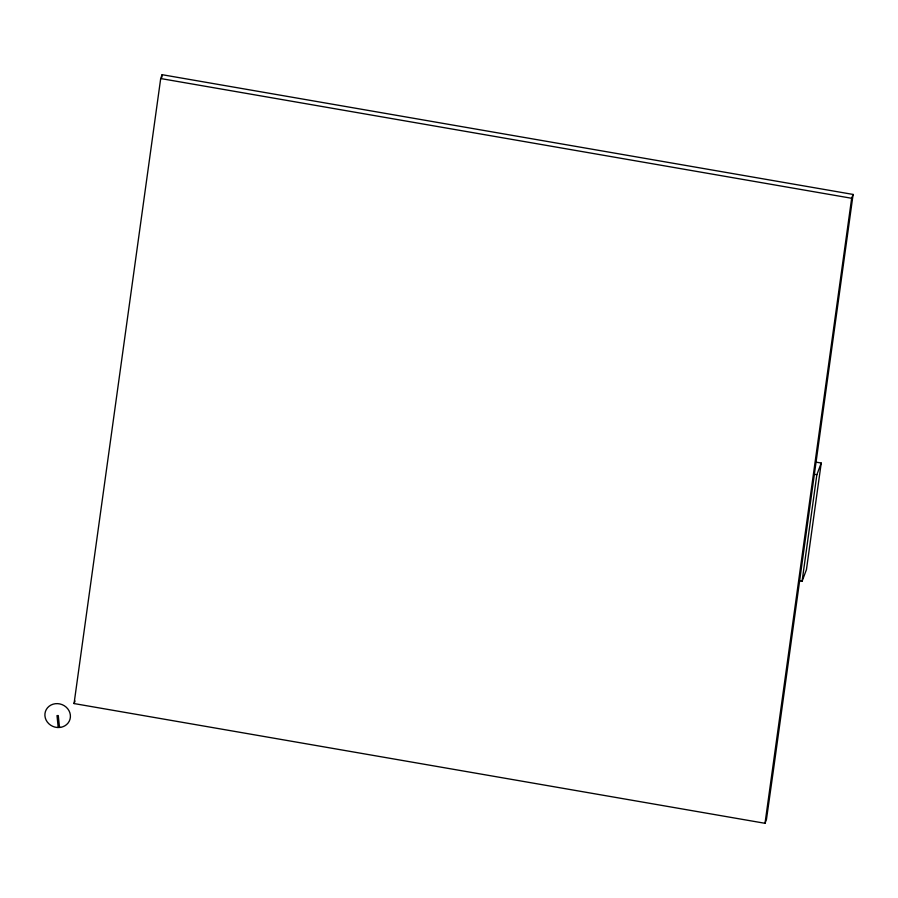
<?xml version="1.0" encoding="UTF-8"?>
<svg xmlns="http://www.w3.org/2000/svg" width="898" height="898" viewBox="0 0 898 898"><rect width="100%" height="100%" fill="white"/><g stroke="black" fill="none" stroke-linecap="round" stroke-linejoin="round"><path stroke-width="1.35" d="M74.063 703.561L160.697 78.541L162.134 74.702L853.1 194.439L773.447 769.979L766.454 819.459L765.017 823.298L74.063 703.561L75.017 701.001M161.752 77.486L162.134 74.702M765.017 823.298L851.663 198.278L853.1 194.439M799.321 580.826L802.082 581.298L816.854 474.739L821.221 463.042L815.71 462.088M821.221 463.042L806.449 569.613L802.082 581.298M160.697 78.541L851.663 198.278M814.093 474.256L816.854 474.739M59.492 727.47L58.291 715.56L57.012 715.605L58.224 727.515M60.503 727.369L57.191 727.492A12.886 11.82 20.5 0 1 46.292 709.543A12.886 11.82 20.5 0 1 67.72 708.769A12.886 11.82 20.5 0 1 60.503 727.369"/></g></svg>
